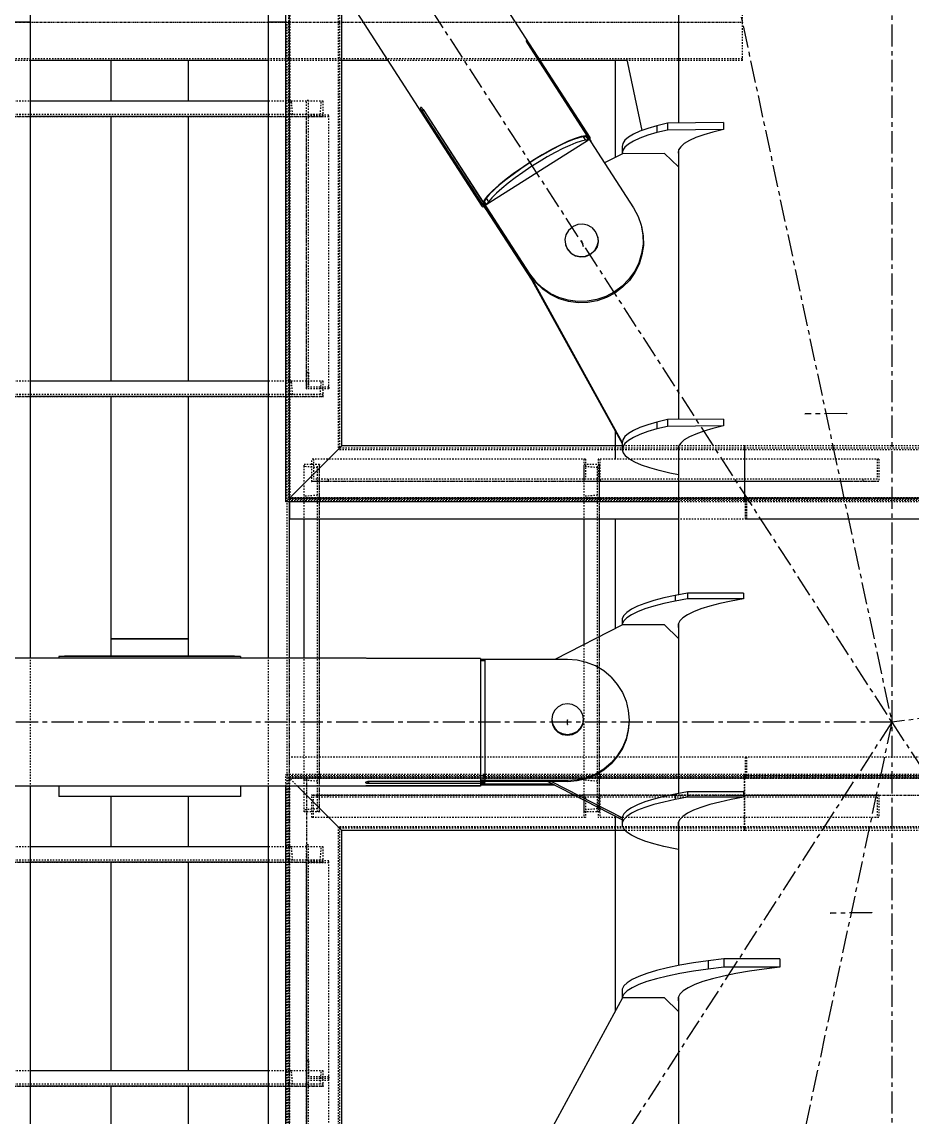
# Model space of a CAD drawing. Header units: millimetres. Extents: x 5143 to 30813, y 232 to 21408.
# Drawn here: x 12059.4 to 12377.2, y 17239.3 to 17630.4 of the extents above; entities that cross this region are included whole.
import ezdxf

# ---------------------------------------------------------------- set-up
doc = ezdxf.new("R2010")
doc.units = ezdxf.units.MM
doc.header["$LTSCALE"] = 0.25
for name, pattern in [('CENTER', [50.8, 31.75, -6.35, 6.35, -6.35]), ('XKITLINE00', [0]), ('XKITLINE02', [4, 2, -2]), ('XKITLINE03', [6, 3, -1, 1, -1])]:
    doc.linetypes.add(name, pattern=pattern)

msp = doc.modelspace()

# ---------------------------------------------------------------- linework, layer by layer
at = {"color": 3, "linetype": 'XKITLINE02'}
for p, q in [((12147.47, 17630.24), (12147.47, 19335.78)), ((12154.97, 17630.24), (12154.97, 19335.78)), ((12155.07, 17642.74), (12155.07, 17460.35)), ((12172.31, 17642.74), (12172.31, 17477.59)), ((12316.66, 17616.59), (12316.66, 17643.89)), ((12154.54, 17641.92), (12154.54, 17459.82)), ((12172.84, 17641.92), (12172.84, 17478.12)), ((12062.52, 17630.24), (12055.02, 17630.24)), ((12062.52, 17630.24), (12055.02, 17630.24)), ((12154.97, 17630.24), (12147.49, 17630.24)), ((12154.99, 17630.24), (12153.69, 17630.24)), ((12154.14, 17151.06), (12154.14, 17630.24)), ((12154.99, 17452.77), (12154.99, 17630.24)), ((12316.66, 17617.19), (11893.35, 17617.19)), ((12062.52, 17616.59), (12036.31, 17616.59)), ((12173.69, 17616.59), (12147.49, 17616.59)), ((12244.43, 17616.59), (12190.09, 17616.59)), ((12316.66, 17616.59), (12275.39, 17616.59)), ((12166.99, 17602.09), (12042.99, 17602.09)), ((12166.99, 17602.09), (12147.49, 17602.09)), ((12155.67, 17602.09), (12154.99, 17602.09)), ((12154.99, 17596.59), (12154.99, 17602.09)), ((12156.06, 17597.29), (12155.67, 17602.09)), ((12160.97, 17499.34), (12160.97, 17602.24)), ((12161.77, 17602.24), (12160.97, 17602.24)), ((12161.77, 17499.92), (12161.77, 17602.24)), ((12165.93, 17597.29), (12166.31, 17602.09)), ((12166.99, 17602.09), (12166.31, 17602.09)), ((12166.99, 17596.59), (12166.99, 17602.09)), ((12166.99, 17596.59), (12166.99, 17602.09)), ((12166.99, 17597.29), (12042.99, 17597.29)), ((12166.99, 17596.59), (12042.99, 17596.59)), ((12166.99, 17596.59), (12147.49, 17596.59)), ((12166.99, 17596.59), (12154.99, 17596.59)), ((12165.93, 17597.29), (12156.06, 17597.29)), ((12168.97, 17596.42), (12160.97, 17596.42)), ((12168.97, 17597.01), (12161.77, 17597.01)), ((12168.97, 17499.34), (12168.97, 17597.01)), ((12166.99, 17502.09), (12042.99, 17502.09)), ((12166.99, 17502.09), (12147.49, 17502.09)), ((12155.67, 17502.09), (12154.99, 17502.09)), ((12154.99, 17496.59), (12154.99, 17502.09)), ((12156.06, 17497.29), (12155.67, 17502.09)), ((12160.97, 17505.15), (12160.97, 17499.34)), ((12161.77, 17505.15), (12160.97, 17505.15)), ((12161.77, 17505.15), (12161.77, 17499.92)), ((12165.93, 17497.29), (12166.31, 17502.09)), ((12166.99, 17502.09), (12166.31, 17502.09)), ((12166.99, 17496.59), (12166.99, 17502.09)), ((12166.99, 17496.59), (12166.99, 17502.09)), ((12168.97, 17499.34), (12160.97, 17499.34)), ((12168.97, 17499.92), (12161.77, 17499.92)), ((12168.97, 17499.92), (12168.97, 17499.34)), ((12166.99, 17497.29), (12042.99, 17497.29)), ((12166.99, 17496.59), (12042.99, 17496.59)), ((12166.99, 17496.59), (12147.49, 17496.59)), ((12166.99, 17496.59), (12154.99, 17496.59)), ((12165.93, 17497.29), (12156.06, 17497.29)), ((12317.43, 17478.12), (12172.84, 17478.12)), ((12317.43, 17478.97), (12273.71, 17478.97)), ((12317.43, 17478.97), (12317.35, 17478.97)), ((12317.35, 17478.97), (12317.35, 17458.97)), ((12460.77, 17478.97), (12317.35, 17478.97)), ((12317.35, 17478.97), (12317.35, 17458.97)), ((12317.43, 17478.12), (12317.36, 17477.59)), ((12317.43, 17478.12), (12317.36, 17477.59)), ((12317.43, 17478.97), (12317.43, 17478.12)), ((12317.43, 17478.97), (12317.43, 17478.12)), ((12461.79, 17478.12), (12317.43, 17478.12)), ((12260.59, 17474.25), (12162.92, 17474.25)), ((12162.92, 17466.25), (12162.92, 17474.25)), ((12163.5, 17474.25), (12163.5, 17467.05)), ((12317.36, 17477.59), (12172.31, 17477.59)), ((12260.01, 17474.25), (12260.01, 17466.25)), ((12260.59, 17474.25), (12260.59, 17467.05)), ((12356.41, 17474.25), (12265.19, 17474.25)), ((12265.19, 17474.25), (12265.19, 17467.05)), ((12265.76, 17474.25), (12265.76, 17466.25)), ((12317.36, 17477.59), (12317.36, 17460.35)), ((12462.18, 17477.59), (12317.36, 17477.59)), ((12317.36, 17477.59), (12317.36, 17460.35)), ((12365.37, 17474.25), (12356.41, 17474.25)), ((12364.8, 17474.25), (12364.8, 17467.05)), ((12365.37, 17474.25), (12365.37, 17466.25)), ((12160.17, 17348.27), (12160.17, 17472.27)), ((12165.67, 17472.27), (12160.17, 17472.27)), ((12165.67, 17472.27), (12160.17, 17472.27)), ((12160.17, 17471.59), (12160.17, 17472.27)), ((12164.97, 17471.21), (12160.17, 17471.59)), ((12164.97, 17348.27), (12164.97, 17472.27)), ((12164.97, 17461.34), (12164.97, 17471.21)), ((12165.67, 17348.27), (12165.67, 17472.27)), ((12165.67, 17460.27), (12165.67, 17472.27)), ((12260.17, 17348.27), (12260.17, 17472.27)), ((12265.67, 17472.27), (12260.17, 17472.27)), ((12265.67, 17472.27), (12260.17, 17472.27)), ((12260.17, 17471.59), (12260.17, 17472.27)), ((12264.97, 17471.21), (12260.17, 17471.59)), ((12264.97, 17348.27), (12264.97, 17472.27)), ((12264.97, 17461.34), (12264.97, 17471.21)), ((12265.67, 17410.92), (12265.67, 17472.27)), ((12265.67, 17460.27), (12265.67, 17472.27)), ((12265.82, 17467.05), (12163.5, 17467.05)), ((12168.74, 17467.05), (12168.74, 17466.25)), ((12355.89, 17467.05), (12260.08, 17467.05)), ((12260.08, 17467.05), (12260.08, 17466.25)), ((12265.82, 17467.05), (12265.82, 17466.25)), ((12364.8, 17467.05), (12355.89, 17467.05)), ((12359.69, 17467.05), (12359.69, 17466.25)), ((12265.82, 17466.25), (12162.92, 17466.25)), ((12165.67, 17466.25), (12162.92, 17466.25)), ((12365.37, 17466.25), (12260.08, 17466.25)), ((12355.81, 17466.25), (12265.76, 17466.25)), ((12317.43, 17459.82), (12154.54, 17459.82)), ((12154.99, 17460.27), (12154.99, 17452.77)), ((12154.99, 17452.77), (12154.99, 17460.27)), ((12154.99, 17460.27), (12154.99, 17460.27)), ((12318.09, 17460.27), (12154.99, 17460.27)), ((12154.99, 17459.42), (12154.99, 17452.77)), ((12154.99, 17459.42), (12154.99, 17459.42)), ((12318.09, 17459.42), (12154.99, 17459.42)), ((12317.36, 17460.35), (12155.07, 17460.35)), ((12164.97, 17461.34), (12160.17, 17460.95)), ((12160.17, 17460.27), (12160.17, 17460.95)), ((12165.67, 17460.27), (12160.17, 17460.27)), ((12264.97, 17461.34), (12260.17, 17460.95)), ((12260.17, 17460.27), (12260.17, 17460.95)), ((12265.67, 17460.27), (12260.17, 17460.27)), ((12317.43, 17458.97), (12293.8, 17458.97)), ((12317.43, 17458.97), (12317.35, 17458.97)), ((12446.2, 17458.97), (12317.35, 17458.97)), ((12317.36, 17460.35), (12317.43, 17459.82)), ((12479.55, 17460.35), (12317.36, 17460.35)), ((12317.36, 17460.35), (12317.43, 17459.82)), ((12317.43, 17459.82), (12317.43, 17458.97)), ((12480.22, 17459.82), (12317.43, 17459.82)), ((12317.43, 17459.82), (12317.43, 17458.97)), ((12317.67, 17460.27), (12317.67, 17452.77)), ((12480.93, 17460.27), (12317.67, 17460.27)), ((12317.7, 17459.42), (12317.69, 17452.77)), ((13534.97, 17459.42), (12317.7, 17459.42)), ((12318.06, 17459.42), (12318.07, 17452.77)), ((12318.09, 17460.27), (12318.09, 17452.77)), ((12318.09, 17460.27), (12318.09, 17452.77)), ((12318.09, 17452.77), (12318.09, 17460.27)), ((12318.09, 17459.42), (12318.09, 17452.77)), ((12318.09, 17452.77), (12293.8, 17452.77)), ((12317.69, 17452.77), (12317.67, 17452.77)), ((12446.2, 17452.77), (12317.67, 17452.77)), ((12318.09, 17452.77), (12318.07, 17452.77)), ((13471.62, 17452.77), (12318.07, 17452.77)), ((12260.17, 17348.27), (12260.17, 17408.1)), ((12265.67, 17348.27), (12265.67, 17410.92)), ((12062.52, 17151.06), (12062.52, 17403.13)), ((12147.49, 17151.06), (12147.49, 17403.13)), ((12154.99, 17151.06), (12154.99, 17403.13)), ((12160.17, 17348.27), (12160.17, 17403.13)), ((12165.67, 17348.27), (12165.67, 17403.13)), ((12318.09, 17367.78), (12154.99, 17367.77)), ((12154.99, 17360.27), (12154.99, 17367.77)), ((12154.99, 17360.27), (12154.99, 17367.77)), ((12446.2, 17367.78), (12317.67, 17367.78)), ((12317.69, 17367.78), (12317.67, 17367.78)), ((12317.67, 17367.78), (12317.67, 17360.28)), ((12317.69, 17367.78), (12317.7, 17361.13)), ((12318.07, 17367.78), (12318.06, 17361.13)), ((12318.09, 17367.78), (12318.09, 17360.28)), ((12318.09, 17360.28), (12318.09, 17367.78)), ((12318.09, 17360.28), (12318.09, 17367.78)), ((12157.85, 17357.43), (12153.69, 17361.59)), ((12153.69, 17357.43), (12153.69, 17361.59)), ((12157.85, 17357.43), (12153.69, 17361.59)), ((12317.43, 17361.59), (12153.69, 17361.59)), ((12154.54, 17150.24), (12154.54, 17360.74)), ((12317.43, 17360.74), (12154.54, 17360.74)), ((12318.09, 17361.13), (12154.99, 17361.12)), ((12317.43, 17361.59), (12317.35, 17361.59)), ((12317.35, 17341.59), (12317.35, 17361.59)), ((13535.07, 17361.59), (12317.35, 17361.59)), ((12317.35, 17341.59), (12317.35, 17361.59)), ((12317.43, 17360.74), (12317.36, 17360.21)), ((12317.43, 17360.74), (12317.36, 17360.21)), ((12317.43, 17361.59), (12317.43, 17360.74)), ((12317.43, 17361.59), (12317.43, 17360.74)), ((13535.07, 17360.74), (12317.43, 17360.74)), ((13534.97, 17361.13), (12317.7, 17361.13)), ((13431.69, 17361.13), (12318.06, 17361.13)), ((12318.09, 17361.13), (12318.09, 17361.13)), ((12318.09, 17360.28), (12154.99, 17360.27)), ((12155.07, 17150.18), (12155.07, 17360.21)), ((12317.36, 17360.21), (12155.07, 17360.21)), ((12165.67, 17360.27), (12160.17, 17360.27)), ((12160.17, 17359.59), (12160.17, 17360.27)), ((12164.97, 17359.21), (12160.17, 17359.59)), ((12164.97, 17349.34), (12164.97, 17359.21)), ((12165.67, 17348.27), (12165.67, 17360.27)), ((12265.67, 17360.27), (12260.17, 17360.27)), ((12260.17, 17359.59), (12260.17, 17360.27)), ((12264.97, 17359.21), (12260.17, 17359.59)), ((12264.97, 17349.34), (12264.97, 17359.21)), ((12265.67, 17348.27), (12265.67, 17360.27)), ((12317.36, 17360.21), (12317.36, 17342.97)), ((13534.93, 17360.21), (12317.36, 17360.21)), ((12317.36, 17360.21), (12317.36, 17342.97)), ((13535, 17360.28), (12317.67, 17360.28)), ((13431.69, 17360.28), (12318.09, 17360.28)), ((12318.09, 17360.28), (12318.09, 17360.28)), ((12265.82, 17354.28), (12162.92, 17354.28)), ((12162.92, 17346.28), (12162.92, 17354.28)), ((12265.82, 17353.48), (12163.5, 17353.48)), ((12163.5, 17346.28), (12163.5, 17353.48)), ((12168.74, 17354.28), (12168.74, 17353.48)), ((12260.01, 17354.28), (12260.01, 17346.28)), ((12365.37, 17354.29), (12260.08, 17354.29)), ((12260.08, 17354.29), (12260.08, 17353.49)), ((12364.8, 17353.49), (12260.08, 17353.49)), ((12260.59, 17353.48), (12260.59, 17346.28)), ((12265.19, 17353.49), (12265.19, 17346.29)), ((12265.76, 17354.29), (12265.76, 17346.29)), ((12265.82, 17354.28), (12265.82, 17353.48)), ((12359.69, 17354.29), (12359.69, 17353.49)), ((12364.8, 17353.49), (12364.8, 17346.29)), ((12365.37, 17354.29), (12365.37, 17346.29)), ((12164.97, 17349.34), (12160.17, 17348.95)), ((12160.17, 17348.27), (12160.17, 17348.95)), ((12264.97, 17349.34), (12260.17, 17348.95)), ((12260.17, 17348.27), (12260.17, 17348.95)), ((12165.67, 17348.27), (12160.17, 17348.27)), ((12165.67, 17348.27), (12160.17, 17348.27)), ((12260.59, 17346.28), (12162.92, 17346.28)), ((12265.67, 17348.27), (12260.17, 17348.27)), ((12265.67, 17348.27), (12260.17, 17348.27)), ((12365.37, 17346.29), (12265.19, 17346.29)), ((12172.31, 17342.97), (12172.31, 17150.18)), ((12317.36, 17342.97), (12172.31, 17342.97)), ((12172.84, 17342.44), (12172.84, 17150.24)), ((12317.43, 17342.44), (12172.84, 17342.44)), ((12317.43, 17341.59), (12274.86, 17341.59)), ((12317.43, 17341.59), (12317.35, 17341.59)), ((12446.2, 17341.59), (12317.35, 17341.59)), ((12317.36, 17342.97), (12317.43, 17342.44)), ((13534.93, 17342.97), (12317.36, 17342.97)), ((12317.36, 17342.97), (12317.43, 17342.44)), ((12317.43, 17342.44), (12317.43, 17341.59)), ((13535.07, 17342.44), (12317.43, 17342.44)), ((12317.43, 17342.44), (12317.43, 17341.59)), ((12166.99, 17335.78), (12042.99, 17335.78)), ((12166.99, 17335.78), (12147.49, 17335.78)), ((12155.67, 17335.78), (12154.99, 17335.78)), ((12154.99, 17330.28), (12154.99, 17335.78)), ((12156.06, 17330.98), (12155.67, 17335.78)), ((12160.97, 17253.03), (12160.97, 17336.51)), ((12161.77, 17336.51), (12160.97, 17336.51)), ((12161.77, 17253.67), (12161.77, 17336.51)), ((12165.93, 17330.98), (12166.31, 17335.78)), ((12166.99, 17335.78), (12166.31, 17335.78)), ((12166.99, 17330.28), (12166.99, 17335.78)), ((12166.99, 17330.28), (12166.99, 17335.78)), ((12166.99, 17330.98), (12042.99, 17330.98)), ((12166.99, 17330.28), (12042.99, 17330.28)), ((12166.99, 17330.28), (12147.49, 17330.28)), ((12166.99, 17330.28), (12154.99, 17330.28)), ((12165.93, 17330.98), (12156.06, 17330.98)), ((12168.97, 17330.11), (12160.97, 17330.11)), ((12168.97, 17330.75), (12161.77, 17330.75)), ((12168.97, 17253.03), (12168.97, 17330.75)), ((12160.97, 17259.42), (12160.97, 17253.03)), ((12161.77, 17259.42), (12160.97, 17259.42)), ((12161.77, 17259.42), (12161.77, 17253.67)), ((12166.99, 17255.78), (12042.99, 17255.78)), ((12166.99, 17255.78), (12147.49, 17255.78)), ((12155.67, 17255.78), (12154.99, 17255.78)), ((12154.99, 17250.28), (12154.99, 17255.78)), ((12156.06, 17250.98), (12155.67, 17255.78)), ((12165.93, 17250.98), (12166.31, 17255.78)), ((12166.99, 17255.78), (12166.31, 17255.78)), ((12166.99, 17250.28), (12166.99, 17255.78)), ((12166.99, 17250.28), (12166.99, 17255.78)), ((12160.97, 17169.54), (12160.97, 17253.03)), ((12168.97, 17253.03), (12160.97, 17253.03)), ((12168.97, 17253.03), (12160.97, 17253.03)), ((12168.97, 17253.67), (12161.77, 17253.67)), ((12161.77, 17169.54), (12161.77, 17252.39)), ((12168.97, 17252.39), (12161.77, 17252.39)), ((12168.97, 17253.67), (12168.97, 17253.03)), ((12168.97, 17175.3), (12168.97, 17253.03)), ((12166.99, 17250.98), (12042.99, 17250.98)), ((12166.99, 17250.28), (12042.99, 17250.28)), ((12166.99, 17250.28), (12147.49, 17250.28)), ((12166.99, 17250.28), (12154.99, 17250.28)), ((12165.93, 17250.98), (12156.06, 17250.98)), ((12161.77, 17246.63), (12160.97, 17246.63))]:
    msp.add_line(p, q, dxfattribs=at)
at = {"color": 1, "linetype": 'XKITLINE03'}
for p, q in [((12154.97, 17630.24), (12154.97, 19330.99)), ((11893.35, 17630.24), (12316.66, 17630.24)), ((12154.99, 17151.06), (12154.99, 17630.24)), ((12042.99, 17596.59), (12166.99, 17596.59)), ((12160.97, 17499.34), (12160.97, 17596.42)), ((12042.99, 17496.59), (12166.99, 17496.59)), ((12165.67, 17348.27), (12165.67, 17472.27)), ((12265.67, 17348.27), (12265.67, 17472.27)), ((12260.01, 17466.25), (12162.92, 17466.25)), ((12365.37, 17466.25), (12265.76, 17466.25)), ((12154.99, 17460.27), (12318.09, 17460.27)), ((12318.09, 17460.27), (13535, 17460.27)), ((12318.09, 17360.28), (12154.99, 17360.27)), ((12160.99, 17360), (12160.99, 17146.24)), ((13535, 17360.28), (12318.09, 17360.28)), ((12162.92, 17354.28), (12260.01, 17354.28)), ((12265.76, 17354.29), (12365.37, 17354.29)), ((12311.39, 17354.29), (13535, 17354.29)), ((12042.99, 17330.28), (12166.99, 17330.28)), ((12160.97, 17253.03), (12160.97, 17330.11)), ((12160.97, 17175.94), (12160.97, 17253.03)), ((12042.99, 17250.28), (12166.99, 17250.28))]:
    msp.add_line(p, q, dxfattribs=at)
at = {"color": 8, "linetype": 'CENTER'}
for p, q in [((11840, 18200.27), (12370, 17380.27)), ((12195, 18200.27), (12370, 17380.27)), ((12370, 17654.86), (12370, 16010.75)), ((12259.24, 17552.16), (12259.81, 17550.23)), ((13445, 17519.98), (12370, 17380.27)), ((12353.9, 17490.51), (12339.07, 17490.38)), ((12370, 17380.27), (11840, 17380.28)), ((12370, 17380.27), (11840, 16560.27)), ((12370, 17380.27), (12195, 16560.27)), ((12254.2, 17379.49), (12254.2, 17381.06)), ((12370, 17380.27), (13445, 15740.28)), ((12362.87, 17312.23), (12348.05, 17312.1))]:
    msp.add_line(p, q, dxfattribs=at)
at = {"color": 8, "linetype": 'XKITLINE00'}
for p, q in [((11986.48, 18015.68), (12262.23, 17589.04)), ((11947.92, 17991.25), (12223.68, 17564.61)), ((12293.8, 17654.86), (12293.8, 17594.25)), ((12239.49, 17623.72), (12239.47, 17623.62)), ((12239.47, 17623.62), (12239.51, 17623.45)), ((12239.56, 17623.75), (12239.49, 17623.72)), ((12239.51, 17623.45), (12239.6, 17623.22)), ((12239.66, 17623.71), (12239.56, 17623.75)), ((12239.6, 17623.22), (12239.73, 17622.96)), ((12239.67, 17623.69), (12239.79, 17623.54)), ((12239.73, 17622.96), (12239.91, 17622.67)), ((12239.79, 17623.54), (12239.94, 17623.32)), ((12239.94, 17623.32), (12240.11, 17623.06)), ((12240.3, 17622.78), (12239.97, 17622.57)), ((12240.11, 17623.06), (12240.3, 17622.78)), ((12240.3, 17622.78), (12240.49, 17622.48)), ((12239.91, 17622.67), (12261.29, 17589.6)), ((12240.49, 17622.48), (12240.17, 17622.27)), ((12240.49, 17622.48), (12261.87, 17589.41)), ((12091.2, 17616.59), (12091.2, 17602.09)), ((12118.8, 17616.59), (12118.8, 17602.09)), ((12271.2, 17616.59), (12271.2, 17581.9)), ((12275.22, 17617.38), (12280.73, 17591.56)), ((12201.72, 17599.77), (12201.69, 17599.65)), ((12201.69, 17599.65), (12201.69, 17599.63)), ((12201.69, 17599.63), (12201.76, 17599.45)), ((12201.81, 17599.85), (12201.72, 17599.77)), ((12201.76, 17599.45), (12201.87, 17599.21)), ((12201.93, 17599.84), (12201.81, 17599.85)), ((12202.1, 17599.75), (12201.93, 17599.84)), ((12202.28, 17599.59), (12202.1, 17599.75)), ((12202.28, 17599.59), (12202.48, 17599.36)), ((12202.48, 17599.36), (12202.68, 17599.09)), ((12091.2, 17596.59), (12091.2, 17502.09)), ((12118.8, 17596.59), (12118.8, 17502.09)), ((12201.87, 17599.21), (12202.01, 17598.93)), ((12202.01, 17598.93), (12202.18, 17598.63)), ((12202.74, 17598.98), (12202.18, 17598.63)), ((12202.18, 17598.63), (12202.37, 17598.33)), ((12202.87, 17598.65), (12202.37, 17598.33)), ((12202.37, 17598.33), (12223.75, 17565.26)), ((12202.68, 17599.09), (12224.05, 17566.01)), ((12202.8, 17598.9), (12202.87, 17598.67)), ((12202.87, 17598.67), (12240.81, 17539.96)), ((12282.87, 17592.33), (12280.06, 17591.32)), ((12286.15, 17593.3), (12282.87, 17592.33)), ((12289.88, 17594.21), (12286.15, 17593.3)), ((12286.15, 17593.3), (12286.15, 17590.84)), ((12289.88, 17591.75), (12286.15, 17590.84)), ((12309.86, 17594.39), (12289.88, 17594.21)), ((12289.88, 17594.21), (12289.88, 17591.75)), ((12309.86, 17591.93), (12289.88, 17591.75)), ((12309.86, 17591.93), (12306.12, 17591.02)), ((12309.86, 17594.39), (12309.86, 17591.93)), ((12261.72, 17588.13), (12225.22, 17565)), ((12254.45, 17587.74), (12251.58, 17586.4)), ((12254.19, 17587.5), (12251.71, 17586.34)), ((12256.4, 17588.39), (12254.19, 17587.5)), ((12256.97, 17588.75), (12254.45, 17587.74)), ((12258.29, 17589.01), (12256.4, 17588.39)), ((12259.07, 17589.4), (12256.97, 17588.75)), ((12259.09, 17587.77), (12257.2, 17587.15)), ((12259.81, 17589.34), (12258.29, 17589.01)), ((12260.67, 17589.67), (12259.07, 17589.4)), ((12260.61, 17588.1), (12259.09, 17587.77)), ((12260.92, 17589.37), (12259.81, 17589.34)), ((12259.81, 17589.34), (12260.61, 17588.1)), ((12261.72, 17588.13), (12260.61, 17588.1)), ((12261.29, 17589.6), (12260.67, 17589.67)), ((12261.29, 17589.6), (12260.92, 17589.37)), ((12260.92, 17589.37), (12261.72, 17588.13)), ((12261.24, 17589.55), (12260.93, 17589.35)), ((12261.19, 17589.54), (12261.2, 17589.52)), ((12261.24, 17589.55), (12277.8, 17563.91)), ((12261.87, 17589.41), (12261.48, 17589.16)), ((12261.5, 17589.18), (12261.48, 17589.16)), ((12261.5, 17589.18), (12262.31, 17587.94)), ((12261.7, 17589), (12261.5, 17589.18)), ((12261.7, 17589), (12262.5, 17587.76)), ((12261.87, 17589.41), (12262.23, 17589.04)), ((12262.17, 17588.39), (12262.11, 17588.36)), ((12262.23, 17589.04), (12262.17, 17588.39)), ((12262.31, 17587.94), (12262.28, 17587.92)), ((12262.5, 17587.76), (12262.31, 17587.94)), ((12262.5, 17587.76), (12262.61, 17587.53)), ((12262.61, 17587.53), (12262.63, 17587.38)), ((12274.67, 17588.09), (12273.92, 17586.97)), ((12275.95, 17589.19), (12274.67, 17588.09)), ((12277.75, 17590.27), (12275.95, 17589.19)), ((12277.75, 17587.81), (12275.95, 17586.73)), ((12280.06, 17591.32), (12277.75, 17590.27)), ((12280.06, 17588.86), (12277.75, 17587.81)), ((12282.87, 17589.87), (12280.06, 17588.86)), ((12286.15, 17590.84), (12282.87, 17589.87)), ((12297.72, 17587.99), (12295.92, 17586.91)), ((12300.03, 17589.04), (12297.72, 17587.99)), ((12302.84, 17590.05), (12300.03, 17589.04)), ((12306.12, 17591.02), (12302.84, 17590.05)), ((12248.45, 17584.76), (12245.15, 17582.89)), ((12249.02, 17584.96), (12246.19, 17583.39)), ((12249.82, 17583.72), (12246.99, 17582.15)), ((12251.58, 17586.4), (12248.45, 17584.76)), ((12251.71, 17586.34), (12249.02, 17584.96)), ((12252.51, 17585.1), (12249.82, 17583.72)), ((12254.99, 17586.26), (12252.51, 17585.1)), ((12257.2, 17587.15), (12254.99, 17586.26)), ((12273.92, 17586.97), (12273.71, 17585.85)), ((12273.71, 17585.85), (12273.71, 17583.39)), ((12273.92, 17584.51), (12273.71, 17583.39)), ((12274.67, 17585.63), (12273.92, 17584.51)), ((12275.95, 17586.73), (12274.67, 17585.63)), ((12293.89, 17584.69), (12293.68, 17583.57)), ((12293.8, 17584.17), (12293.8, 17488.41)), ((12294.64, 17585.81), (12293.89, 17584.69)), ((12295.92, 17586.91), (12294.64, 17585.81)), ((12240.35, 17579.8), (12237.5, 17577.88)), ((12241.78, 17580.83), (12238.45, 17578.64)), ((12243.27, 17581.65), (12240.35, 17579.8)), ((12244.07, 17580.41), (12241.15, 17578.56)), ((12245.15, 17582.89), (12241.78, 17580.83)), ((12246.19, 17583.39), (12243.27, 17581.65)), ((12246.99, 17582.15), (12244.07, 17580.41)), ((12273.88, 17583.26), (12267.42, 17579.98)), ((12273.71, 17583.39), (12273.76, 17583.21)), ((12288.86, 17583.4), (12273.88, 17583.26)), ((12293.8, 17578.58), (12288.86, 17583.4)), ((12293.68, 17583.57), (12293.8, 17583.18)), ((12234.77, 17575.93), (12232.24, 17574.01)), ((12235.26, 17576.41), (12232.3, 17574.18)), ((12237.5, 17577.88), (12234.77, 17575.93)), ((12238.45, 17578.64), (12235.26, 17576.41)), ((12238.3, 17576.64), (12235.57, 17574.69)), ((12241.15, 17578.56), (12238.3, 17576.64)), ((12229.67, 17572.04), (12227.44, 17570.04)), ((12229.97, 17572.15), (12228.01, 17570.41)), ((12232.3, 17574.18), (12229.67, 17572.04)), ((12232.24, 17574.01), (12229.97, 17572.15)), ((12233.04, 17572.77), (12230.77, 17570.91)), ((12235.57, 17574.69), (12233.04, 17572.77)), ((12225.68, 17568.25), (12224.44, 17566.72)), ((12226.4, 17568.81), (12225.2, 17567.42)), ((12227.44, 17570.04), (12225.68, 17568.25)), ((12228.01, 17570.41), (12226.4, 17568.81)), ((12228.81, 17569.17), (12227.2, 17567.57)), ((12230.77, 17570.91), (12228.81, 17569.17)), ((12223.75, 17565.26), (12223.68, 17564.61)), ((12223.68, 17564.61), (12224.04, 17564.24)), ((12224.25, 17565.57), (12223.75, 17565.26)), ((12224.35, 17564.44), (12224.04, 17564.24)), ((12224.44, 17566.72), (12224.05, 17566.01)), ((12224.42, 17566.24), (12224.05, 17566.01)), ((12224.07, 17566.02), (12224.16, 17565.88)), ((12224.11, 17565.49), (12224.07, 17565.16)), ((12224.07, 17565.16), (12224.87, 17563.92)), ((12224.07, 17565.16), (12224.1, 17564.88)), ((12224.1, 17564.88), (12224.22, 17564.65)), ((12224.43, 17566.23), (12224.11, 17566.03)), ((12224.11, 17566.03), (12224.16, 17565.88)), ((12224.11, 17566.03), (12240.68, 17540.4)), ((12224.25, 17565.57), (12224.11, 17565.49)), ((12224.11, 17565.49), (12224.91, 17564.25)), ((12224.22, 17564.65), (12225.02, 17563.41)), ((12225.2, 17567.42), (12224.42, 17566.24)), ((12224.42, 17566.24), (12225.22, 17565)), ((12224.91, 17564.25), (12224.87, 17563.92)), ((12225.05, 17564.33), (12224.91, 17564.25)), ((12225.2, 17567.42), (12226, 17566.17)), ((12226, 17566.17), (12225.22, 17565)), ((12227.2, 17567.57), (12226, 17566.17)), ((12224.87, 17563.92), (12224.9, 17563.64)), ((12224.9, 17563.64), (12225.02, 17563.41)), ((12225.21, 17563.23), (12225.02, 17563.41)), ((12225.61, 17563.48), (12225.21, 17563.23)), ((12225.23, 17563.25), (12241.25, 17538.47)), ((12225.34, 17563.32), (12240.87, 17539.29)), ((12277.8, 17563.91), (12279.41, 17560.92)), ((12279.41, 17560.92), (12280.53, 17557.72)), ((12255.86, 17557), (12254.55, 17555.85)), ((12256.29, 17557.27), (12255.86, 17557)), ((12257.89, 17557.96), (12256.29, 17557.27)), ((12259.63, 17558.14), (12257.89, 17557.96)), ((12261.34, 17557.78), (12259.63, 17558.14)), ((12262.85, 17556.91), (12261.34, 17557.78)), ((12262.85, 17556.91), (12264, 17555.63)), ((12280.53, 17557.72), (12280.66, 17557.28)), ((12280.53, 17557.72), (12281.12, 17554.37)), ((12280.66, 17557.28), (12281.25, 17553.94)), ((12253.66, 17554.36), (12253.28, 17552.67)), ((12253.28, 17552.67), (12253.44, 17550.95)), ((12254.55, 17555.85), (12253.66, 17554.36)), ((12264, 17555.63), (12264.27, 17555.21)), ((12264.27, 17555.21), (12264.96, 17553.64)), ((12264.96, 17553.64), (12265, 17553.5)), ((12264.96, 17553.64), (12265.13, 17551.92)), ((12265, 17553.5), (12265.17, 17551.78)), ((12281.12, 17554.37), (12281.17, 17550.98)), ((12281.25, 17553.94), (12281.3, 17550.54)), ((12253.44, 17550.95), (12253.48, 17550.81)), ((12253.44, 17550.95), (12254.13, 17549.38)), ((12253.48, 17550.81), (12254.17, 17549.24)), ((12254.13, 17549.38), (12254.17, 17549.24)), ((12254.13, 17549.38), (12254.4, 17548.96)), ((12254.17, 17549.24), (12254.44, 17548.82)), ((12254.4, 17548.96), (12254.44, 17548.82)), ((12254.4, 17548.96), (12255.56, 17547.68)), ((12254.44, 17548.82), (12255.6, 17547.54)), ((12263.85, 17548.74), (12262.54, 17547.59)), ((12263.89, 17548.6), (12262.58, 17547.45)), ((12264.74, 17550.24), (12263.85, 17548.74)), ((12264.79, 17550.1), (12263.89, 17548.6)), ((12265.13, 17551.92), (12264.74, 17550.24)), ((12265.17, 17551.78), (12264.79, 17550.1)), ((12281.17, 17550.98), (12280.68, 17547.61)), ((12281.3, 17550.54), (12280.81, 17547.17)), ((12257.06, 17546.81), (12255.56, 17547.68)), ((12257.1, 17546.67), (12255.6, 17547.54)), ((12258.77, 17546.45), (12257.06, 17546.81)), ((12258.81, 17546.31), (12257.1, 17546.67)), ((12260.51, 17546.63), (12258.77, 17546.45)), ((12260.55, 17546.49), (12258.81, 17546.31)), ((12262.12, 17547.32), (12260.51, 17546.63)), ((12262.16, 17547.18), (12260.55, 17546.49)), ((12262.54, 17547.59), (12262.12, 17547.32)), ((12262.12, 17547.32), (12262.16, 17547.18)), ((12262.58, 17547.45), (12262.16, 17547.18)), ((12262.54, 17547.59), (12262.58, 17547.45)), ((12280.68, 17547.61), (12279.66, 17544.35)), ((12280.81, 17547.17), (12279.79, 17543.91)), ((12239.69, 17541.69), (12240.33, 17540.27)), ((12240.1, 17541.06), (12240.33, 17540.27)), ((12240.25, 17540.82), (12273.73, 17480.15)), ((12278.14, 17541.28), (12276.16, 17538.49)), ((12278.27, 17540.85), (12276.29, 17538.05)), ((12279.66, 17544.35), (12278.14, 17541.28)), ((12279.79, 17543.91), (12278.27, 17540.85)), ((12240.33, 17540.27), (12273.71, 17479.79)), ((12240.68, 17540.4), (12240.81, 17539.96)), ((12240.68, 17540.4), (12242.75, 17537.7)), ((12240.81, 17539.96), (12242.88, 17537.26)), ((12241.16, 17538.77), (12241.25, 17538.47)), ((12241.25, 17538.47), (12241.52, 17538.11)), ((12242.75, 17537.7), (12242.88, 17537.26)), ((12245.22, 17535.35), (12242.75, 17537.7)), ((12245.35, 17534.91), (12242.88, 17537.26)), ((12276.16, 17538.49), (12273.76, 17536.03)), ((12276.29, 17538.05), (12273.89, 17535.59)), ((12248.04, 17533.42), (12245.22, 17535.35)), ((12248.17, 17532.98), (12245.35, 17534.91)), ((12251.14, 17531.95), (12248.04, 17533.42)), ((12251.27, 17531.51), (12248.17, 17532.98)), ((12271, 17533.96), (12267.95, 17532.35)), ((12271.13, 17533.53), (12268.08, 17531.91)), ((12273.76, 17536.03), (12271, 17533.96)), ((12273.89, 17535.59), (12271.13, 17533.53)), ((12254.43, 17530.98), (12251.14, 17531.95)), ((12254.56, 17530.54), (12251.27, 17531.51)), ((12257.84, 17530.53), (12254.43, 17530.98)), ((12257.97, 17530.09), (12254.56, 17530.54)), ((12261.29, 17530.61), (12257.84, 17530.53)), ((12261.42, 17530.17), (12257.97, 17530.09)), ((12264.69, 17531.22), (12261.29, 17530.61)), ((12264.82, 17530.78), (12261.42, 17530.17)), ((12267.95, 17532.35), (12264.69, 17531.22)), ((12268.08, 17531.91), (12264.82, 17530.78)), ((12091.2, 17496.59), (12091.2, 17403.86)), ((12118.8, 17496.59), (12118.8, 17403.86)), ((12282.87, 17486.5), (12280.06, 17485.49)), ((12286.15, 17487.46), (12282.87, 17486.5)), ((12289.88, 17488.38), (12286.15, 17487.46)), ((12286.15, 17487.46), (12286.15, 17485)), ((12289.88, 17485.92), (12286.15, 17485)), ((12309.86, 17488.56), (12289.88, 17488.38)), ((12289.88, 17488.38), (12289.88, 17485.92)), ((12309.86, 17486.1), (12289.88, 17485.92)), ((12309.86, 17486.1), (12306.12, 17485.18)), ((12309.86, 17488.56), (12309.86, 17486.1)), ((12271.2, 17484.34), (12271.2, 17474.25)), ((12274.67, 17482.26), (12273.92, 17481.14)), ((12275.95, 17483.36), (12274.67, 17482.26)), ((12277.75, 17484.44), (12275.95, 17483.36)), ((12277.75, 17481.98), (12275.95, 17480.9)), ((12280.06, 17485.49), (12277.75, 17484.44)), ((12280.06, 17483.02), (12277.75, 17481.98)), ((12282.87, 17484.04), (12280.06, 17483.02)), ((12286.15, 17485), (12282.87, 17484.04)), ((12297.72, 17482.16), (12295.92, 17481.08)), ((12300.03, 17483.2), (12297.72, 17482.16)), ((12302.84, 17484.22), (12300.03, 17483.2)), ((12306.12, 17485.18), (12302.84, 17484.22)), ((12273.92, 17481.14), (12273.71, 17480.01)), ((12273.71, 17480.01), (12273.71, 17477.55)), ((12273.92, 17478.68), (12273.71, 17477.55)), ((12274.67, 17479.79), (12273.92, 17478.68)), ((12275.95, 17480.9), (12274.67, 17479.79)), ((12293.89, 17478.86), (12293.68, 17477.73)), ((12293.8, 17478.34), (12293.8, 17425.74)), ((12294.64, 17479.97), (12293.89, 17478.86)), ((12295.92, 17481.08), (12294.64, 17479.97)), ((12273.71, 17477.55), (12274.04, 17476.43)), ((12274.04, 17476.43), (12274.9, 17475.32)), ((12276.3, 17474.22), (12274.9, 17475.32)), ((12278.22, 17473.14), (12276.3, 17474.22)), ((12293.68, 17477.73), (12293.8, 17477.35)), ((12280.64, 17472.1), (12278.22, 17473.14)), ((12283.56, 17471.1), (12280.64, 17472.1)), ((12286.94, 17470.15), (12283.56, 17471.1)), ((12290.77, 17469.24), (12286.94, 17470.15)), ((12293.8, 17468.64), (12290.77, 17469.24)), ((12271.2, 17460.55), (12271.2, 17460.27)), ((12271.2, 17452.77), (12271.2, 17413.75)), ((12284.98, 17423.71), (12281.83, 17422.72)), ((12288.59, 17424.65), (12284.98, 17423.71)), ((12292.65, 17425.53), (12288.59, 17424.65)), ((12292.65, 17423.56), (12288.59, 17422.68)), ((12297.11, 17426.35), (12292.65, 17425.53)), ((12292.65, 17425.53), (12292.65, 17423.56)), ((12297.11, 17424.38), (12292.65, 17423.56)), ((12317.11, 17426.35), (12297.11, 17426.35)), ((12297.11, 17426.35), (12297.11, 17424.38)), ((12317.11, 17424.38), (12297.11, 17424.38)), ((12312.65, 17423.56), (12308.59, 17422.68)), ((12317.11, 17424.38), (12312.65, 17423.56)), ((12317.11, 17426.35), (12317.11, 17424.38)), ((12275.4, 17419.52), (12274.31, 17418.4)), ((12277.03, 17420.61), (12275.4, 17419.52)), ((12279.18, 17421.68), (12277.03, 17420.61)), ((12279.18, 17419.71), (12277.03, 17418.64)), ((12281.83, 17422.72), (12279.18, 17421.68)), ((12281.83, 17420.75), (12279.18, 17419.71)), ((12284.98, 17421.74), (12281.83, 17420.75)), ((12288.59, 17422.68), (12284.98, 17421.74)), ((12299.18, 17419.71), (12297.03, 17418.64)), ((12301.83, 17420.75), (12299.18, 17419.71)), ((12304.98, 17421.74), (12301.83, 17420.75)), ((12308.59, 17422.68), (12304.98, 17421.74)), ((12274.31, 17418.4), (12273.76, 17417.27)), ((12273.76, 17417.27), (12273.76, 17415.3)), ((12274.31, 17416.43), (12273.76, 17415.3)), ((12275.4, 17417.55), (12274.31, 17416.43)), ((12277.03, 17418.64), (12275.4, 17417.55)), ((12294.31, 17416.43), (12293.76, 17415.3)), ((12295.4, 17417.55), (12294.31, 17416.43)), ((12297.03, 17418.64), (12295.4, 17417.55)), ((12273.8, 17415.08), (12249.67, 17402.72)), ((12273.76, 17415.3), (12273.76, 17415.07)), ((12288.8, 17415.08), (12273.8, 17415.08)), ((12293.8, 17410.16), (12288.8, 17415.08)), ((12293.76, 17415.3), (12293.76, 17414.17)), ((12293.76, 17414.17), (12293.8, 17414.1)), ((12293.8, 17415.36), (12293.8, 17410.16)), ((12118.8, 17410.04), (12091.2, 17410.04)), ((12118.8, 17409.88), (12091.2, 17409.88)), ((12293.8, 17410.16), (12293.8, 17354.85)), ((12073.44, 17403.76), (12072.57, 17403.7)), ((12072.57, 17403.7), (12072.57, 17403.13)), ((12137.42, 17403.7), (12072.57, 17403.7)), ((12074.63, 17403.86), (12073.44, 17403.76)), ((12135.36, 17403.86), (12074.63, 17403.86)), ((12136.55, 17403.76), (12135.36, 17403.86)), ((12137.42, 17403.7), (12136.55, 17403.76)), ((12137.42, 17403.7), (12137.42, 17403.13)), ((12182.19, 17403.13), (12027.8, 17403.13)), ((12182.36, 17403.1), (12182.19, 17403.13)), ((12182.6, 17403.09), (12182.36, 17403.1)), ((12182.89, 17403.07), (12182.6, 17403.09)), ((12183.2, 17403.07), (12182.89, 17403.07)), ((12223.2, 17403.07), (12183.2, 17403.07)), ((12223.2, 17403.07), (12223.2, 17402.79)), ((12223.2, 17402.79), (12223.2, 17401.76)), ((12254.2, 17402.72), (12223.2, 17402.72)), ((12224.7, 17402.61), (12223.2, 17402.61)), ((12224.7, 17402.22), (12223.2, 17402.22)), ((12223.2, 17401.76), (12223.2, 17400.08)), ((12223.2, 17400.08), (12223.2, 17397.81)), ((12224.7, 17402.61), (12224.7, 17402.22)), ((12224.7, 17402.22), (12224.7, 17401.26)), ((12224.7, 17401.26), (12224.7, 17399.76)), ((12257.64, 17402.46), (12254.2, 17402.72)), ((12260.99, 17401.66), (12257.64, 17402.46)), ((12264.18, 17400.36), (12260.99, 17401.66)), ((12267.13, 17398.59), (12264.18, 17400.36)), ((12223.2, 17397.81), (12223.2, 17394.99)), ((12224.7, 17399.76), (12224.7, 17397.76)), ((12224.7, 17397.76), (12224.7, 17395.31)), ((12269.75, 17396.38), (12267.13, 17398.59)), ((12269.75, 17396.38), (12271.99, 17393.8)), ((12223.2, 17394.99), (12223.2, 17391.74)), ((12224.7, 17395.31), (12224.7, 17392.47)), ((12224.7, 17392.47), (12224.7, 17389.33)), ((12271.99, 17393.8), (12273.8, 17390.9)), ((12223.2, 17391.74), (12223.2, 17388.13)), ((12223.2, 17388.13), (12223.2, 17384.28)), ((12224.7, 17389.33), (12224.7, 17385.95)), ((12273.8, 17390.9), (12275.12, 17387.76)), ((12223.2, 17384.28), (12223.2, 17380.32)), ((12224.7, 17385.95), (12224.7, 17382.42)), ((12249.67, 17384.59), (12248.87, 17383.05)), ((12250.9, 17385.81), (12249.67, 17384.59)), ((12252.47, 17386.59), (12250.9, 17385.81)), ((12254.2, 17386.86), (12252.47, 17386.59)), ((12255.93, 17386.59), (12254.2, 17386.86)), ((12257.49, 17385.81), (12255.93, 17386.59)), ((12258.73, 17384.59), (12257.49, 17385.81)), ((12258.73, 17384.59), (12259.52, 17383.05)), ((12275.12, 17387.76), (12275.92, 17384.45)), ((12275.92, 17384.45), (12276.2, 17381.06)), ((12223.2, 17380.32), (12223.2, 17376.35)), ((12224.7, 17382.42), (12224.7, 17378.84)), ((12248.87, 17383.05), (12248.6, 17381.35)), ((12248.6, 17381.35), (12248.87, 17379.64)), ((12248.6, 17381.35), (12248.6, 17381.2)), ((12248.6, 17381.2), (12248.6, 17381.06)), ((12248.6, 17381.2), (12248.87, 17379.5)), ((12248.6, 17381.2), (12248.87, 17379.5)), ((12248.6, 17381.06), (12248.87, 17379.36)), ((12259.52, 17383.05), (12259.8, 17381.35)), ((12259.8, 17381.35), (12259.52, 17379.64)), ((12259.8, 17381.2), (12259.52, 17379.5)), ((12259.8, 17381.2), (12259.52, 17379.5)), ((12259.8, 17381.06), (12259.52, 17379.36)), ((12259.8, 17381.35), (12259.8, 17381.2)), ((12259.8, 17381.2), (12259.8, 17381.06)), ((12276.2, 17381.06), (12275.92, 17377.68)), ((12276.2, 17380.71), (12275.92, 17377.33)), ((12276.2, 17381.06), (12276.2, 17380.71)), ((12223.2, 17376.35), (12223.2, 17372.5)), ((12224.7, 17378.84), (12224.7, 17375.29)), ((12248.87, 17379.64), (12249.67, 17378.1)), ((12248.87, 17379.5), (12249.67, 17377.96)), ((12248.87, 17379.5), (12249.67, 17377.96)), ((12248.87, 17379.36), (12249.67, 17377.82)), ((12250.9, 17376.88), (12249.67, 17378.1)), ((12250.9, 17376.74), (12249.67, 17377.96)), ((12250.9, 17376.74), (12249.67, 17377.96)), ((12250.9, 17376.6), (12249.67, 17377.82)), ((12252.47, 17376.1), (12250.9, 17376.88)), ((12252.47, 17375.96), (12250.9, 17376.74)), ((12252.47, 17375.96), (12250.9, 17376.74)), ((12252.47, 17375.82), (12250.9, 17376.6)), ((12257.49, 17376.88), (12255.93, 17376.1)), ((12257.49, 17376.74), (12255.93, 17375.96)), ((12257.49, 17376.74), (12255.93, 17375.96)), ((12257.49, 17376.6), (12255.93, 17375.82)), ((12258.73, 17378.1), (12257.49, 17376.88)), ((12258.73, 17377.96), (12257.49, 17376.74)), ((12258.73, 17377.96), (12257.49, 17376.74)), ((12258.73, 17377.82), (12257.49, 17376.6)), ((12259.52, 17379.64), (12258.73, 17378.1)), ((12259.52, 17379.5), (12258.73, 17377.96)), ((12259.52, 17379.5), (12258.73, 17377.96)), ((12259.52, 17379.36), (12258.73, 17377.82)), ((12275.92, 17377.68), (12275.12, 17374.37)), ((12275.92, 17377.33), (12275.12, 17374.02)), ((12223.2, 17372.5), (12223.2, 17368.89)), ((12224.7, 17375.29), (12224.7, 17371.88)), ((12254.2, 17375.83), (12252.47, 17376.1)), ((12254.2, 17375.69), (12252.47, 17375.96)), ((12254.2, 17375.69), (12252.47, 17375.96)), ((12254.2, 17375.55), (12252.47, 17375.82)), ((12255.93, 17376.1), (12254.2, 17375.83)), ((12255.93, 17375.96), (12254.2, 17375.69)), ((12255.93, 17375.96), (12254.2, 17375.69)), ((12254.2, 17375.83), (12254.2, 17375.69)), ((12255.93, 17375.82), (12254.2, 17375.55)), ((12254.2, 17375.69), (12254.2, 17375.55)), ((12275.12, 17374.37), (12273.8, 17371.23)), ((12275.12, 17374.02), (12273.8, 17370.88)), ((12223.2, 17368.89), (12223.2, 17365.62)), ((12224.7, 17371.88), (12224.7, 17368.68)), ((12224.7, 17368.68), (12224.7, 17365.78)), ((12273.8, 17371.23), (12271.99, 17368.33)), ((12273.8, 17370.88), (12271.99, 17367.98)), ((12223.2, 17365.62), (12223.2, 17362.8)), ((12224.7, 17365.78), (12224.7, 17363.25)), ((12269.75, 17365.75), (12267.13, 17363.54)), ((12269.75, 17365.4), (12267.13, 17363.19)), ((12271.99, 17368.33), (12269.75, 17365.75)), ((12271.99, 17367.98), (12269.75, 17365.4)), ((12223.2, 17362.8), (12223.2, 17360.51)), ((12224.7, 17361.15), (12223.2, 17361.15)), ((12224.7, 17363.25), (12224.7, 17361.15)), ((12224.7, 17361.15), (12224.7, 17359.55)), ((12264.18, 17361.77), (12260.99, 17360.47)), ((12264.18, 17361.42), (12260.99, 17360.11)), ((12267.13, 17363.54), (12264.18, 17361.77)), ((12267.13, 17363.19), (12264.18, 17361.42)), ((12182.19, 17357.43), (12027.8, 17357.43)), ((12072.57, 17357.43), (12072.57, 17353.8)), ((12137.42, 17357.43), (12137.42, 17353.8)), ((12182.19, 17358.82), (12182.11, 17358.74)), ((12182.11, 17358.74), (12182.11, 17358.65)), ((12182.19, 17358.58), (12182.11, 17358.65)), ((12182.19, 17357.51), (12182.11, 17357.48)), ((12182.11, 17357.48), (12182.11, 17357.45)), ((12182.19, 17357.43), (12182.11, 17357.45)), ((12182.36, 17358.93), (12182.19, 17358.82)), ((12182.36, 17358.51), (12182.19, 17358.58)), ((12182.36, 17357.53), (12182.19, 17357.51)), ((12182.36, 17357.45), (12182.19, 17357.43)), ((12182.6, 17359.02), (12182.36, 17358.93)), ((12182.6, 17358.45), (12182.36, 17358.51)), ((12182.6, 17357.55), (12182.36, 17357.53)), ((12182.6, 17357.47), (12182.36, 17357.45)), ((12182.89, 17359.08), (12182.6, 17359.02)), ((12182.89, 17358.42), (12182.6, 17358.45)), ((12182.89, 17357.56), (12182.6, 17357.55)), ((12182.89, 17357.48), (12182.6, 17357.47)), ((12183.2, 17359.1), (12182.89, 17359.08)), ((12182.89, 17359.08), (12182.89, 17358.42)), ((12183.2, 17358.41), (12182.89, 17358.42)), ((12183.2, 17357.57), (12182.89, 17357.56)), ((12182.89, 17357.56), (12182.89, 17357.48)), ((12183.2, 17357.48), (12182.89, 17357.48)), ((12183.2, 17359.1), (12183.2, 17359.06)), ((12223.2, 17359.1), (12183.2, 17359.1)), ((12254.2, 17359.05), (12183.2, 17359.06)), ((12183.2, 17359.04), (12183.2, 17358.41)), ((12223.2, 17358.41), (12183.2, 17358.41)), ((12183.2, 17357.57), (12183.2, 17357.48)), ((12223.2, 17357.57), (12183.2, 17357.57)), ((12223.2, 17357.48), (12183.2, 17357.48)), ((12223.2, 17360.51), (12223.2, 17359.1)), ((12224.7, 17359.55), (12223.2, 17359.55)), ((12254.2, 17359.41), (12223.2, 17359.41)), ((12223.2, 17359.04), (12223.2, 17358.82)), ((12223.2, 17359.04), (12223.2, 17358.41)), ((12224.7, 17358.82), (12223.2, 17358.82)), ((12224.7, 17358.51), (12223.2, 17358.51)), ((12223.2, 17358.41), (12223.2, 17357.78)), ((12224.7, 17358.09), (12223.2, 17358.09)), ((12224.7, 17357.98), (12223.2, 17357.98)), ((12249.67, 17357.83), (12223.2, 17357.83)), ((12223.2, 17357.78), (12223.2, 17357.57)), ((12223.2, 17357.57), (12223.2, 17357.48)), ((12224.7, 17359.04), (12224.7, 17358.82)), ((12224.7, 17358.27), (12224.7, 17358.82)), ((12224.7, 17358.27), (12224.7, 17358.09)), ((12248.98, 17358.18), (12224.7, 17358.18)), ((12224.7, 17358.09), (12224.7, 17357.98)), ((12273.76, 17345.48), (12247.27, 17359.05)), ((12273.76, 17346.18), (12248.64, 17359.05)), ((12257.64, 17359.67), (12254.2, 17359.41)), ((12254.2, 17359.41), (12254.2, 17359.05)), ((12257.64, 17359.32), (12254.2, 17359.05)), ((12260.99, 17360.47), (12257.64, 17359.67)), ((12260.99, 17360.11), (12257.64, 17359.32)), ((12257.64, 17359.67), (12257.64, 17359.32)), ((12137.42, 17353.8), (12072.57, 17353.8)), ((12091.2, 17353.8), (12091.2, 17335.78)), ((12118.8, 17353.8), (12118.8, 17335.78)), ((12288.59, 17353.76), (12284.98, 17352.82)), ((12292.65, 17354.64), (12288.59, 17353.76)), ((12297.11, 17355.46), (12292.65, 17354.64)), ((12292.65, 17354.64), (12292.65, 17352.67)), ((12297.11, 17353.49), (12292.65, 17352.67)), ((12317.11, 17355.46), (12297.11, 17355.46)), ((12297.11, 17355.46), (12297.11, 17353.49)), ((12317.11, 17353.49), (12297.11, 17353.49)), ((12317.11, 17353.49), (12312.65, 17352.67)), ((12317.11, 17355.46), (12317.11, 17353.49)), ((12277.03, 17349.73), (12275.4, 17348.63)), ((12279.18, 17350.8), (12277.03, 17349.73)), ((12281.83, 17351.83), (12279.18, 17350.8)), ((12281.83, 17349.86), (12279.18, 17348.83)), ((12284.98, 17352.82), (12281.83, 17351.83)), ((12284.98, 17350.85), (12281.83, 17349.86)), ((12288.59, 17351.79), (12284.98, 17350.85)), ((12292.65, 17352.67), (12288.59, 17351.79)), ((12301.83, 17349.86), (12299.18, 17348.83)), ((12304.98, 17350.85), (12301.83, 17349.86)), ((12308.59, 17351.79), (12304.98, 17350.85)), ((12312.65, 17352.67), (12308.59, 17351.79)), ((12271.2, 17346.29), (12271.2, 17277.1)), ((12274.31, 17347.51), (12273.76, 17346.38)), ((12273.76, 17346.38), (12273.76, 17344.42)), ((12274.31, 17345.55), (12273.76, 17344.42)), ((12275.4, 17348.63), (12274.31, 17347.51)), ((12275.4, 17346.66), (12274.31, 17345.55)), ((12277.03, 17347.76), (12275.4, 17346.66)), ((12279.18, 17348.83), (12277.03, 17347.76)), ((12294.31, 17345.55), (12293.76, 17344.42)), ((12295.4, 17346.66), (12294.31, 17345.55)), ((12297.03, 17347.76), (12295.4, 17346.66)), ((12299.18, 17348.83), (12297.03, 17347.76)), ((12273.76, 17344.42), (12273.76, 17343.28)), ((12273.76, 17343.28), (12274.31, 17342.15)), ((12274.31, 17342.15), (12275.4, 17341.04)), ((12293.76, 17344.42), (12293.76, 17343.28)), ((12293.76, 17343.28), (12293.8, 17343.22)), ((12293.8, 17344.48), (12293.8, 17293.37)), ((12277.03, 17339.94), (12275.4, 17341.04)), ((12279.18, 17338.87), (12277.03, 17339.94)), ((12281.83, 17337.84), (12279.18, 17338.87)), ((12284.98, 17336.85), (12281.83, 17337.84)), ((12288.59, 17335.91), (12284.98, 17336.85)), ((12292.65, 17335.02), (12288.59, 17335.91)), ((12293.8, 17334.81), (12292.65, 17335.02)), ((12091.2, 17330.28), (12091.2, 17255.78)), ((12118.8, 17330.28), (12118.8, 17255.78)), ((12299.2, 17294.32), (12294.36, 17293.49)), ((12304.44, 17295.07), (12299.2, 17294.32)), ((12310.04, 17295.73), (12304.44, 17295.07)), ((12304.44, 17295.07), (12304.44, 17292.11)), ((12310.04, 17295.73), (12310.04, 17292.78)), ((12330.04, 17295.73), (12310.04, 17295.73)), ((12330.04, 17295.73), (12330.04, 17292.78)), ((12282.59, 17290.6), (12279.69, 17289.53)), ((12286.02, 17291.62), (12282.59, 17290.6)), ((12289.95, 17292.59), (12286.02, 17291.62)), ((12294.36, 17293.49), (12289.95, 17292.59)), ((12294.36, 17290.53), (12289.95, 17289.63)), ((12299.2, 17291.36), (12294.36, 17290.53)), ((12304.44, 17292.11), (12299.2, 17291.36)), ((12310.04, 17292.78), (12304.44, 17292.11)), ((12314.36, 17290.53), (12309.95, 17289.63)), ((12330.04, 17292.78), (12310.04, 17292.78)), ((12319.2, 17291.36), (12314.36, 17290.53)), ((12324.44, 17292.11), (12319.2, 17291.36)), ((12330.04, 17292.78), (12324.44, 17292.11)), ((12275.56, 17287.27), (12274.37, 17286.11)), ((12277.34, 17288.42), (12275.56, 17287.27)), ((12279.69, 17289.53), (12277.34, 17288.42)), ((12279.69, 17286.58), (12277.34, 17285.46)), ((12282.59, 17287.65), (12279.69, 17286.58)), ((12286.02, 17288.67), (12282.59, 17287.65)), ((12289.95, 17289.63), (12286.02, 17288.67)), ((12299.69, 17286.58), (12297.34, 17285.46)), ((12302.59, 17287.65), (12299.69, 17286.58)), ((12306.02, 17288.67), (12302.59, 17287.65)), ((12309.95, 17289.63), (12306.02, 17288.67)), ((12274.37, 17286.11), (12273.77, 17284.92)), ((12273.77, 17284.92), (12273.77, 17281.97)), ((12274.37, 17283.15), (12273.77, 17281.97)), ((12275.56, 17284.32), (12274.37, 17283.15)), ((12277.34, 17285.46), (12275.56, 17284.32)), ((12294.37, 17283.15), (12293.77, 17281.97)), ((12295.56, 17284.32), (12294.37, 17283.15)), ((12297.34, 17285.46), (12295.56, 17284.32)), ((12273.8, 17281.9), (12241.97, 17223.1)), ((12273.77, 17281.97), (12273.77, 17281.86)), ((12288.8, 17281.9), (12273.8, 17281.9)), ((12293.8, 17276.98), (12288.8, 17281.9)), ((12293.77, 17281.97), (12293.77, 17280.78)), ((12293.77, 17280.78), (12293.8, 17280.74)), ((12293.8, 17282.02), (12293.8, 17276.98)), ((12293.8, 17276.98), (12293.8, 17187.05)), ((12091.2, 17250.28), (12091.2, 17175.78)), ((12118.8, 17250.28), (12118.8, 17175.78))]:
    msp.add_line(p, q, dxfattribs=at)
at = {"color": 7, "linetype": 'XKITLINE00'}
for p, q in [((12062.52, 17630.24), (12062.52, 17813.95)), ((12153.69, 17458.97), (12153.69, 17642.84)), ((12173.69, 17478.97), (12173.69, 17641.96)), ((12147.47, 17630.24), (12147.47, 17634.82)), ((12062.52, 17630.24), (12056.31, 17630.24)), ((12062.52, 17403.13), (12062.52, 17630.24)), ((12147.49, 17630.24), (12147.47, 17630.24)), ((12147.49, 17403.13), (12147.49, 17630.24)), ((12153.69, 17630.24), (12147.49, 17630.24)), ((12147.49, 17616.59), (12062.52, 17616.59)), ((12190.09, 17616.59), (12173.69, 17616.59)), ((12275.39, 17616.59), (12244.43, 17616.59)), ((12147.49, 17602.09), (12062.52, 17602.09)), ((12147.49, 17596.59), (12062.52, 17596.59)), ((12147.49, 17502.09), (12062.52, 17502.09)), ((12147.49, 17496.59), (12062.52, 17496.59)), ((12153.69, 17458.97), (12173.69, 17478.97)), ((12153.69, 17458.97), (12173.69, 17478.97)), ((12273.71, 17478.97), (12173.69, 17478.97)), ((12293.8, 17458.97), (12153.69, 17458.97)), ((12154.99, 17403.13), (12154.99, 17458.97)), ((12154.99, 17458.97), (12154.99, 17452.77)), ((12293.8, 17452.77), (12154.99, 17452.77)), ((12160.17, 17403.13), (12160.17, 17452.77)), ((12165.67, 17403.13), (12165.67, 17452.77)), ((12260.17, 17408.1), (12260.17, 17452.77)), ((12265.67, 17410.92), (12265.67, 17452.77)), ((12062.52, 17151.06), (12062.52, 17357.43)), ((12147.49, 17151.06), (12147.49, 17357.43)), ((12153.69, 17150.17), (12153.69, 17357.43)), ((12173.69, 17341.59), (12157.85, 17357.43)), ((12173.69, 17341.59), (12157.85, 17357.43)), ((12173.69, 17150.17), (12173.69, 17341.59)), ((12274.86, 17341.59), (12173.69, 17341.59)), ((12147.49, 17335.78), (12062.52, 17335.78)), ((12147.49, 17330.28), (12062.52, 17330.28)), ((12147.49, 17255.78), (12062.52, 17255.78)), ((12147.49, 17250.28), (12062.52, 17250.28))]:
    msp.add_line(p, q, dxfattribs=at)
at = {"color": 1, "linetype": 'XKITLINE00'}
for centre in [(12154.97, 17630.24), (12154.99, 17630.24), (12316.66, 17630.24), (12154.99, 17596.59), (12160.97, 17596.42), (12166.99, 17596.59), (12160.97, 17499.34), (12154.99, 17496.59), (12166.99, 17496.59), (12165.67, 17472.27), (12265.67, 17472.27), (12162.92, 17466.25), (12260.01, 17466.25), (12265.76, 17466.25), (12365.37, 17466.25), (12154.99, 17460.27), (12165.67, 17460.27), (12265.67, 17460.27), (12318.09, 17460.27), (12318.09, 17460.27), (12154.99, 17360.27), (12160.99, 17360), (12165.67, 17360.27), (12265.67, 17360.27), (12318.09, 17360.28), (12318.09, 17360.28), (12162.92, 17354.28), (12260.01, 17354.28), (12265.76, 17354.29), (12311.39, 17354.29), (12365.37, 17354.29), (12165.67, 17348.27), (12265.67, 17348.27), (12154.99, 17330.28), (12160.97, 17330.11), (12166.99, 17330.28), (12160.97, 17253.03), (12160.97, 17253.03), (12154.99, 17250.28), (12166.99, 17250.28)]:
    msp.add_circle(centre, 0.05, dxfattribs=at)
at = {"color": 8, "linetype": 'XKITLINE00'}
for centre in [(12259.24, 17552.16), (12259.81, 17550.23), (12339.07, 17490.38), (12353.9, 17490.51), (12254.2, 17381.06), (12370, 17380.27), (12370, 17380.27), (12370, 17380.27), (12370, 17380.27), (12370, 17380.27), (12370, 17380.27), (12370, 17380.27), (12254.2, 17379.49), (12348.05, 17312.1), (12362.87, 17312.23)]:
    msp.add_circle(centre, 0.05, dxfattribs=at)

doc.saveas('drawing.dxf')
